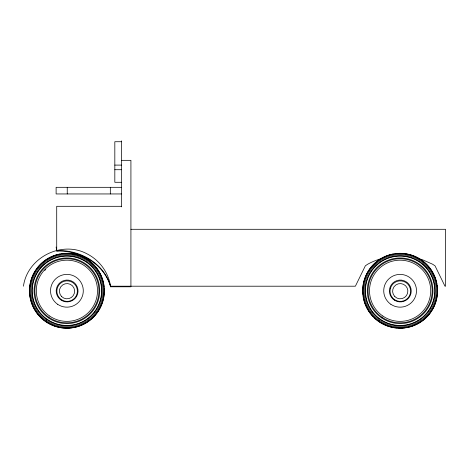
<?xml version="1.0" encoding="UTF-8"?>
<svg xmlns="http://www.w3.org/2000/svg" width="469" height="469" viewBox="0 0 469 469"><rect width="100%" height="100%" fill="white"/><g stroke="black" fill="none" stroke-linecap="round" stroke-linejoin="round"><path stroke-width="0.7" d="M23.45 286.207C27.284 257.633 61.656 240.134 87.017 253.835A44.104 44.104 0 0 1 110.561 286.207L110.561 286.782L130.921 286.782L130.921 160.334L121.453 160.334M56.714 250.739L59.61 250.475A53.847 46.63 0 0 1 110.561 286.207L355.379 286.207L365.363 265.788L367.696 264.217A60.442 52.346 0 0 1 382.563 258.296M121.453 141.726L114.823 141.726L114.823 182.289L121.453 182.294M114.823 165.1L121.453 165.1M114.823 169.714L121.453 169.714M121.453 187.319L56.116 187.319L56.116 193.949L121.453 193.949M121.453 206.307L56.714 206.307L56.714 251.32L59.61 251.056A53.847 46.63 0 0 1 110.561 286.782M130.921 229.294L445.55 229.294L445.55 286.207L444.981 286.207L435.05 265.87L432.6 264.217L422.446 259.726L417.656 258.519M56.116 247.034L56.714 250.253M121.453 140.864L121.453 206.888M110.326 187.319L110.326 193.949M67.243 187.319L67.243 193.949M104.194 288.728A37.338 37.338 0 0 1 102.136 303.156M101.902 303.806A37.338 37.338 0 0 1 73.809 327.473M71.751 327.802A37.338 37.338 0 0 1 64.763 328.054M64.077 328.013A37.338 37.338 0 0 1 43.06 319.506M41.993 318.592A37.338 37.338 0 0 1 30.344 298.354M30.215 297.674A37.338 37.338 0 0 1 29.594 292.128M29.576 290.024A37.338 37.338 0 0 1 35.697 270.285M36.084 269.704A37.338 37.338 0 0 1 50.13 257.422M50.752 257.118A37.338 37.338 0 0 1 60.014 254.081M62.072 253.752A37.338 37.338 0 0 1 69.054 253.5M69.746 253.547A37.338 37.338 0 0 1 78.628 255.324M79.284 255.546A37.338 37.338 0 0 1 93.841 264.915M95.688 266.984A37.338 37.338 0 0 1 104.018 286.635M44.766 270.461A30.051 30.051 0 0 1 45.763 269.423M437.343 293.612A37.338 37.338 0 0 1 430.935 311.85M430.542 312.418A37.338 37.338 0 0 1 427.921 315.69M426.473 317.22A37.338 37.338 0 0 1 407.01 327.473M404.952 327.802A37.338 37.338 0 0 1 398.662 328.089M397.278 328.013A37.338 37.338 0 0 1 374.168 317.636M373.183 316.645A37.338 37.338 0 0 1 363.416 297.674M362.93 294.227A37.338 37.338 0 0 1 393.215 254.081M395.273 253.752A37.338 37.338 0 0 1 401.564 253.465M402.947 253.547A37.338 37.338 0 0 1 425.025 262.968M426.051 263.924A37.338 37.338 0 0 1 433.467 273.996M433.772 274.617A37.338 37.338 0 0 1 436.809 283.88M437.038 285.246A37.338 37.338 0 0 1 437.442 291.53M390.39 288.482L390.038 291.138L390.39 293.793A10.277 10.277 0 0 0 406.218 299.556A10.277 10.277 0 0 0 406.218 282.719A10.277 10.277 0 0 0 390.401 288.482M45.769 321.711A37.467 37.467 0 0 0 104.27 293.623A37.467 37.467 0 0 0 50.693 257A37.467 37.467 0 0 0 45.769 321.711M46.003 321.365A37.051 37.051 0 0 0 103.854 293.594A37.051 37.051 0 0 0 50.875 257.381A37.051 37.051 0 0 0 46.003 321.365M48.823 317.237A32.05 32.05 0 0 0 98.865 293.213A32.05 32.05 0 0 0 53.038 261.89A32.05 32.05 0 0 0 48.823 317.237M48.395 317.865A32.807 32.807 0 0 0 99.621 293.272A32.807 32.807 0 0 0 52.71 261.204A32.807 32.807 0 0 0 48.395 317.865M49.644 316.042A30.602 30.602 0 0 0 97.423 293.102A30.602 30.602 0 0 0 53.665 263.191A30.602 30.602 0 0 0 49.644 316.042M47.14 319.7A35.028 35.028 0 0 0 101.837 293.436A35.028 35.028 0 0 0 51.748 259.199A35.028 35.028 0 0 0 47.14 319.7M46.537 320.585A36.101 36.101 0 0 0 102.904 293.518A36.101 36.101 0 0 0 51.285 258.231A36.101 36.101 0 0 0 46.537 320.585M57.664 304.305A16.386 16.386 0 0 0 83.248 292.023A16.386 16.386 0 0 0 59.821 276.007A16.386 16.386 0 0 0 57.664 304.305M47.346 319.401A34.665 34.665 0 0 0 101.474 293.412A34.665 34.665 0 0 0 51.907 259.527A34.665 34.665 0 0 0 47.346 319.401M61.644 296.59A7.621 7.621 0 0 0 74.395 293.172A7.621 7.621 0 0 0 65.062 283.833A7.621 7.621 0 0 0 61.644 296.59M61.984 300.031A10.271 10.271 0 0 0 77.391 291.138A10.271 10.271 0 0 0 61.984 282.238A10.271 10.271 0 0 0 61.984 300.031M59.387 298.7A10.922 10.922 0 0 0 77.661 293.805A10.922 10.922 0 0 0 64.282 280.427A10.922 10.922 0 0 0 59.387 298.7M378.97 321.711A37.467 37.467 0 0 0 437.471 293.623A37.467 37.467 0 0 0 383.894 257A37.467 37.467 0 0 0 378.97 321.711M379.204 321.365A37.051 37.051 0 0 0 437.055 293.594A37.051 37.051 0 0 0 384.076 257.381A37.051 37.051 0 0 0 379.204 321.365M382.024 317.237A32.05 32.05 0 0 0 432.066 293.213A32.05 32.05 0 0 0 386.239 261.89A32.05 32.05 0 0 0 382.024 317.237M381.596 317.865A32.807 32.807 0 0 0 432.823 293.272A32.807 32.807 0 0 0 385.911 261.204A32.807 32.807 0 0 0 381.596 317.865M382.845 316.042A30.602 30.602 0 0 0 430.624 293.102A30.602 30.602 0 0 0 386.866 263.191A30.602 30.602 0 0 0 382.845 316.042M380.341 319.7A35.028 35.028 0 0 0 435.039 293.436A35.028 35.028 0 0 0 384.949 259.199A35.028 35.028 0 0 0 380.341 319.7M379.738 320.585A36.101 36.101 0 0 0 436.111 293.518A36.101 36.101 0 0 0 384.486 258.231A36.101 36.101 0 0 0 379.738 320.585M390.865 304.305A16.386 16.386 0 0 0 416.449 292.023A16.386 16.386 0 0 0 393.022 276.007A16.386 16.386 0 0 0 390.865 304.305M380.547 319.401A34.665 34.665 0 0 0 434.681 293.412A34.665 34.665 0 0 0 385.108 259.527A34.665 34.665 0 0 0 380.547 319.401M394.845 296.59A7.621 7.621 0 0 0 407.596 293.172A7.621 7.621 0 0 0 398.263 283.833A7.621 7.621 0 0 0 394.845 296.59M394.851 300.436A10.922 10.922 0 0 0 411.237 290.979A10.922 10.922 0 0 0 394.851 281.517A10.922 10.922 0 0 0 394.851 300.436"/></g></svg>
